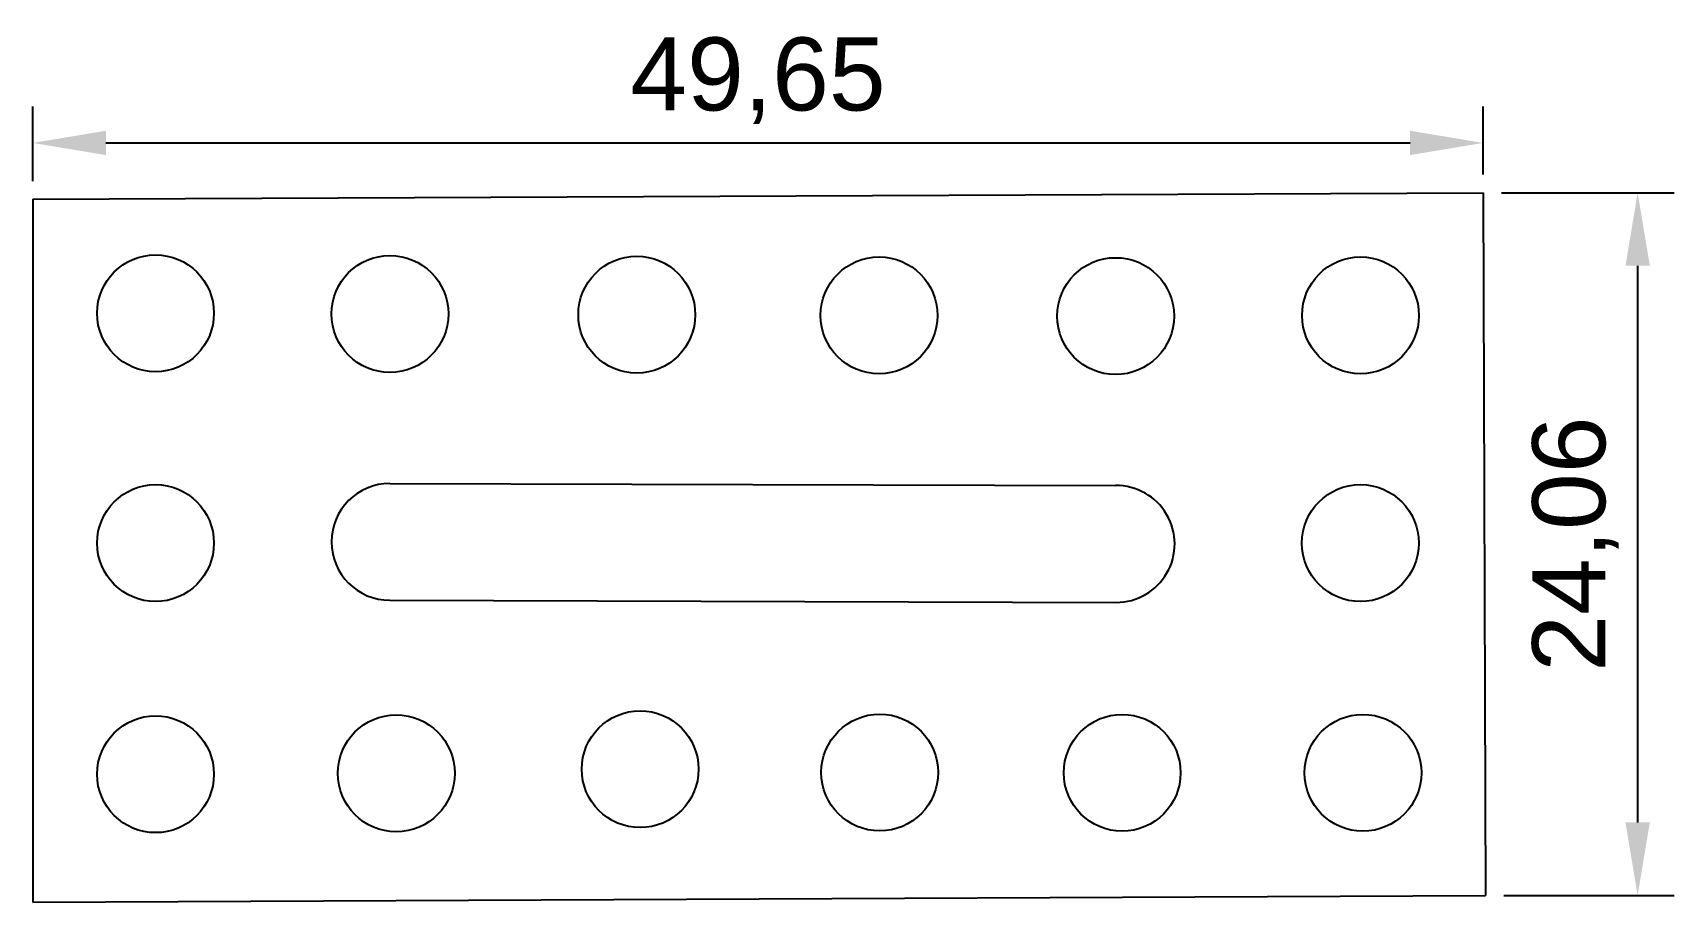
# Model space of a CAD drawing. Header units: millimetres. Extents: x 0.7 to 56.9, y -31 to -1.2.
import ezdxf

# ---------------------------------------------------------------- set-up
doc = ezdxf.new("R2010")
doc.units = ezdxf.units.MM
doc.styles.get("Standard").update_dxf_attribs({"font": 'arial.ttf'})
doc.dimstyles.new('ISO-25', dxfattribs={"dimtxt": 2.5, "dimasz": 2.5, "dimexe": 1.25, "dimexo": 0.625, "dimtad": 1, "dimtxsty": 'Standard', "dimcen": 2.5, "dimadec": 0, "dimazin": 0, "dimtfac": 1, "dimtmove": 0, "dimatfit": 3, "dimfxl": 1, "dimarcsym": 0})

# ---------------------------------------------------------------- blocks, each defined once
blk = doc.blocks.new('*D1')
at = {"color": 0, "lineweight": -2, "transparency": 16777216}
for p, q in [((0.7342, -6.2678), (0.7342, -3.7133)), ((50.3813, -6.0428), (50.3813, -3.7133)), ((3.2342, -4.9633), (47.8813, -4.9633))]:
    blk.add_line(p, q, dxfattribs=at)
at = {"color": 0, "transparency": 16777216}
for points in [[(3.2342, -4.5466), (3.2342, -5.38), (0.7342, -4.9633)], [(47.8813, -4.5466), (47.8813, -5.38), (50.3813, -4.9633)]]:
    blk.add_solid(points, dxfattribs=at)
at = {"layer": 'Defpoints', "color": 0, "transparency": 16777216}
for p in [(50.3813, -4.9633), (50.3813, -6.6678), (0.7342, -6.8928)]:
    blk.add_point(p, dxfattribs=at)
at = {"color": 0, "transparency": 16777216, "insert": (25.5577, -2.8359), "char_height": 2.5, "attachment_point": 5}
blk.add_mtext('49,65', dxfattribs=at)
blk = doc.blocks.new('*D2')
at = {"color": 0, "lineweight": -2, "transparency": 16777216}
for p, q in [((51.0063, -6.6678), (56.9191, -6.6678)), ((55.6691, -9.1678), (55.6691, -28.2248)), ((51.0895, -30.7248), (56.9191, -30.7248))]:
    blk.add_line(p, q, dxfattribs=at)
at = {"color": 0, "transparency": 16777216}
for points in [[(55.2525, -9.1678), (56.0858, -9.1678), (55.6691, -6.6678)], [(55.2525, -28.2248), (56.0858, -28.2248), (55.6691, -30.7248)]]:
    blk.add_solid(points, dxfattribs=at)
at = {"layer": 'Defpoints', "color": 0, "transparency": 16777216}
for p in [(50.3813, -6.6678), (50.4645, -30.7248), (55.6691, -30.7248)]:
    blk.add_point(p, dxfattribs=at)
at = {"color": 0, "transparency": 16777216, "insert": (53.5417, -18.6963), "char_height": 2.5, "attachment_point": 5, "rotation": 90}
blk.add_mtext('24,06', dxfattribs=at)

msp = doc.modelspace()

# ---------------------------------------------------------------- linework, layer by layer
for p, q in [((0.7342, -6.8928), (50.3813, -6.6678)), ((50.3813, -6.6678), (50.4645, -30.7248)), ((0.7342, -6.8928), (0.7342, -30.9528)), ((12.9579, -16.6188), (37.799, -16.6916)), ((12.9579, -20.6188), (37.821, -20.6917)), ((0.7342, -30.9528), (50.4645, -30.7248))]:
    msp.add_line(p, q)
for centre in [(4.9342, -10.7954), (12.9579, -10.8188), (21.4076, -10.8436), (29.7013, -10.8677), (37.799, -10.8916), (46.1813, -10.8678), (4.9342, -18.6616), (46.1774, -18.6616), (4.9342, -26.5733), (13.1754, -26.542), (21.5237, -26.4003), (29.7255, -26.515), (38.0245, -26.5248), (46.2645, -26.5248)]:
    msp.add_circle(centre, 2)
for centre, radius, start, end in [((12.9579, -18.6188), 2, 90, 270), ((37.821, -18.6916), 2.0001, 270, 90.63)]:
    msp.add_arc(centre, radius, start, end)

# ---------------------------------------------------------------- dimensions: what is measured, and where the dimension line sits
dim = msp.add_linear_dim(base=(50.3813, -4.9633), p1=(0.7342, -6.8928), p2=(50.3813, -6.6678), dimstyle='ISO-25')
dim.commit()
dim.dimension.update_dxf_attribs({"geometry": '*D1', "text_midpoint": (25.5577, -2.8359)})
dim = msp.add_linear_dim(base=(55.6691, -30.7248), p1=(50.3813, -6.6678), p2=(50.4645, -30.7248), angle=90, dimstyle='ISO-25')
dim.commit()
dim.dimension.update_dxf_attribs({"geometry": '*D2', "text_midpoint": (53.5417, -18.6963)})

doc.saveas('drawing.dxf')
